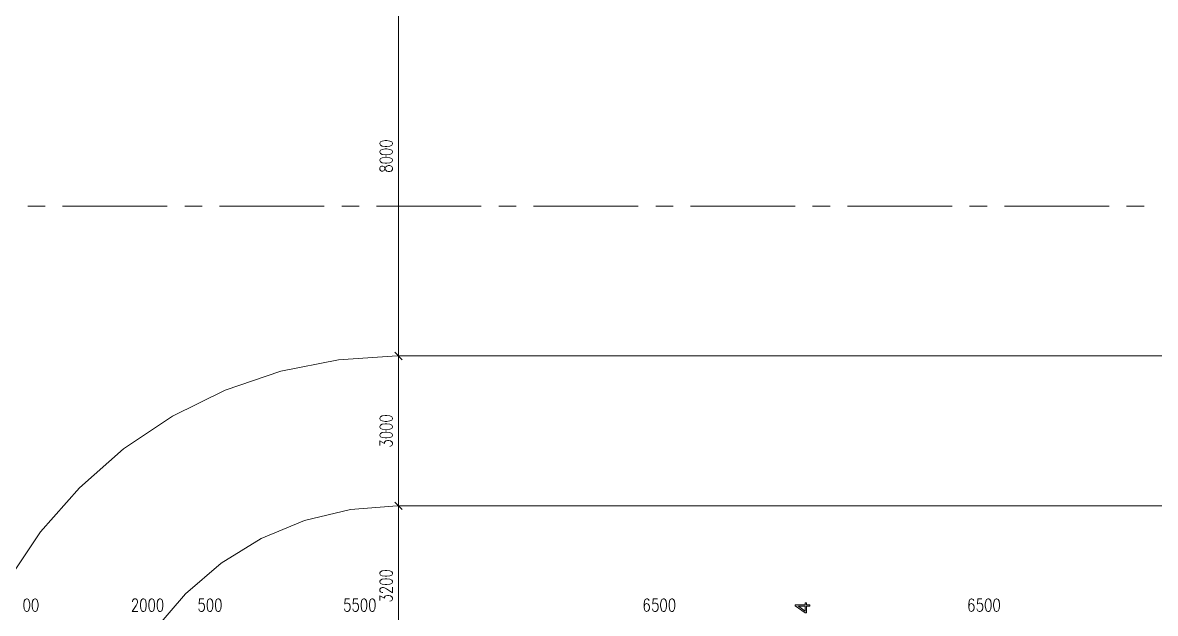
# Model space of a CAD drawing. Header units: millimetres. Extents: x 261 to 114907, y 32 to 1998430.
# Drawn here: x 30335 to 53020, y 1959903 to 1971724 of the extents above; entities that cross this region are included whole.
import ezdxf

# ---------------------------------------------------------------- set-up
doc = ezdxf.new("R2010")
doc.units = ezdxf.units.MM

msp = doc.modelspace()

# ---------------------------------------------------------------- hatches: boundary and pattern name
h = msp.add_hatch(color=0)
h.paths.add_polyline_path([(46036, 1960043), (46036, 1959913), (46007, 1959913), (45810, 1960050), (45810, 1960075), (46007, 1960075), (46007, 1960115), (46036, 1960115), (46036, 1960075), (46100, 1960075), (46100, 1960043)])
h.paths.add_polyline_path([(46007, 1960043), (45874, 1960043), (46007, 1959948)])

# ---------------------------------------------------------------- linework, layer by layer
at = {"color": 0, "lineweight": 0}
for points in [[(37864, 1965053), (37864, 1973056)], [(30786, 1968054), (30437, 1968054)], [(33232, 1968054), (31136, 1968054)], [(33930, 1968054), (33581, 1968054)], [(36376, 1968054), (34280, 1968054)], [(37074, 1968054), (36725, 1968054)], [(39520, 1968054), (37424, 1968054)], [(40218, 1968054), (39869, 1968054)], [(42664, 1968054), (40568, 1968054)], [(43362, 1968054), (43013, 1968054)], [(45808, 1968054), (43712, 1968054)], [(46506, 1968054), (46157, 1968054)], [(48952, 1968054), (46856, 1968054)], [(49650, 1968054), (49301, 1968054)], [(52096, 1968054), (50000, 1968054)], [(52794, 1968054), (52445, 1968054)], [(37837, 1965053), (36662, 1964976), (35507, 1964747), (34392, 1964368), (33336, 1963847), (32357, 1963193), (31472, 1962417), (30695, 1961532), (30041, 1960553), (29521, 1959496), (29142, 1958382), (28912, 1957226), (28835, 1956052)], [(37939, 1964979), (37790, 1965128)], [(37790, 1965128), (37939, 1964979)], [(92350, 1965053), (37837, 1965053)], [(38362, 1965053), (37862, 1965053)], [(38362, 1965053), (37862, 1965053)], [(37864, 1962053), (37864, 1965053)], [(37490, 1963261), (37490, 1963353), (37585, 1963303), (37585, 1963328), (37596, 1963345), (37609, 1963353), (37644, 1963362), (37668, 1963362), (37704, 1963353), (37727, 1963337), (37740, 1963312), (37740, 1963286), (37727, 1963261), (37716, 1963253), (37692, 1963245)], [(37837, 1962053), (36898, 1961979), (35983, 1961759), (35113, 1961399), (34310, 1960907), (33594, 1960295), (32982, 1959579), (32490, 1958776), (32130, 1957906), (31910, 1956990), (31836, 1956052)], [(37939, 1961978), (37790, 1962128)], [(37790, 1962128), (37939, 1961978)], [(92350, 1962053), (37837, 1962053)], [(38501, 1962053), (37862, 1962053)], [(38501, 1962053), (37862, 1962053)], [(37864, 1958852), (37864, 1962053)], [(37549, 1960319), (37537, 1960319), (37513, 1960328), (37501, 1960336), (37490, 1960353), (37490, 1960386), (37501, 1960403), (37513, 1960411), (37537, 1960419), (37561, 1960419), (37585, 1960411), (37621, 1960394), (37740, 1960311), (37740, 1960428)], [(32536, 1960133), (32536, 1960145), (32544, 1960169), (32553, 1960181), (32569, 1960193), (32603, 1960193), (32619, 1960181), (32628, 1960169), (32636, 1960145), (32636, 1960121), (32628, 1960097), (32611, 1960062), (32528, 1959942), (32644, 1959942)], [(33961, 1960193), (33878, 1960193), (33870, 1960085), (33878, 1960097), (33903, 1960109), (33928, 1960109), (33953, 1960097), (33970, 1960073), (33978, 1960038), (33978, 1960014), (33970, 1959978), (33953, 1959954), (33928, 1959942), (33903, 1959942), (33878, 1959954), (33870, 1959967), (33861, 1959990)], [(36879, 1960193), (36795, 1960193), (36787, 1960085), (36795, 1960097), (36820, 1960109), (36845, 1960109), (36870, 1960097), (36887, 1960073), (36895, 1960038), (36895, 1960014), (36887, 1959978), (36870, 1959954), (36845, 1959942), (36820, 1959942), (36795, 1959954), (36787, 1959967), (36779, 1959990)], [(37045, 1960193), (36962, 1960193), (36954, 1960085), (36962, 1960097), (36987, 1960109), (37012, 1960109), (37037, 1960097), (37054, 1960073), (37062, 1960038), (37062, 1960014), (37054, 1959978), (37037, 1959954), (37012, 1959942), (36987, 1959942), (36962, 1959954), (36954, 1959967), (36945, 1959990)], [(37490, 1960161), (37490, 1960253), (37585, 1960203), (37585, 1960228), (37596, 1960244), (37609, 1960253), (37644, 1960261), (37668, 1960261), (37704, 1960253), (37727, 1960236), (37740, 1960211), (37740, 1960186), (37727, 1960161), (37716, 1960152), (37692, 1960144)], [(42880, 1960157), (42872, 1960181), (42847, 1960193), (42830, 1960193), (42805, 1960181), (42789, 1960145), (42780, 1960085), (42780, 1960026), (42789, 1959978), (42805, 1959954), (42830, 1959942), (42839, 1959942), (42864, 1959954), (42880, 1959978), (42889, 1960014), (42889, 1960026), (42880, 1960062), (42864, 1960085), (42839, 1960097), (42830, 1960097), (42805, 1960085), (42789, 1960062), (42780, 1960026)], [(43047, 1960193), (42964, 1960193), (42955, 1960085), (42964, 1960097), (42989, 1960109), (43014, 1960109), (43039, 1960097), (43055, 1960073), (43063, 1960038), (43063, 1960014), (43055, 1959978), (43039, 1959954), (43014, 1959942), (42989, 1959942), (42964, 1959954), (42955, 1959967), (42947, 1959990)], [(49382, 1960157), (49373, 1960181), (49348, 1960193), (49332, 1960193), (49307, 1960181), (49290, 1960145), (49282, 1960085), (49282, 1960026), (49290, 1959978), (49307, 1959954), (49332, 1959942), (49340, 1959942), (49365, 1959954), (49382, 1959978), (49390, 1960014), (49390, 1960026), (49382, 1960062), (49365, 1960085), (49340, 1960097), (49332, 1960097), (49307, 1960085), (49290, 1960062), (49282, 1960026)], [(49548, 1960193), (49465, 1960193), (49457, 1960085), (49465, 1960097), (49490, 1960109), (49515, 1960109), (49540, 1960097), (49557, 1960073), (49565, 1960038), (49565, 1960014), (49557, 1959978), (49540, 1959954), (49515, 1959942), (49490, 1959942), (49465, 1959954), (49457, 1959967), (49448, 1959990)]]:
    msp.add_lwpolyline(points, dxfattribs=at)
for points in [[(37490, 1969296), (37501, 1969271), (37537, 1969255), (37596, 1969246), (37632, 1969246), (37692, 1969255), (37727, 1969271), (37740, 1969296), (37740, 1969313), (37727, 1969338), (37692, 1969354), (37632, 1969363), (37596, 1969363), (37537, 1969354), (37501, 1969338), (37490, 1969313)], [(37490, 1969130), (37501, 1969105), (37537, 1969088), (37596, 1969080), (37632, 1969080), (37692, 1969088), (37727, 1969105), (37740, 1969130), (37740, 1969146), (37727, 1969171), (37692, 1969188), (37632, 1969196), (37596, 1969196), (37537, 1969188), (37501, 1969171), (37490, 1969146)], [(37490, 1968963), (37501, 1968938), (37537, 1968921), (37596, 1968913), (37632, 1968913), (37692, 1968921), (37727, 1968938), (37740, 1968963), (37740, 1968980), (37727, 1969005), (37692, 1969021), (37632, 1969030), (37596, 1969030), (37537, 1969021), (37501, 1969005), (37490, 1968980)], [(37490, 1968788), (37501, 1968763), (37525, 1968755), (37549, 1968755), (37573, 1968763), (37585, 1968780), (37596, 1968813), (37609, 1968838), (37632, 1968855), (37656, 1968863), (37692, 1968863), (37716, 1968855), (37727, 1968846), (37740, 1968821), (37740, 1968788), (37727, 1968763), (37716, 1968755), (37692, 1968746), (37656, 1968746), (37632, 1968755), (37609, 1968771), (37596, 1968796), (37585, 1968830), (37573, 1968846), (37549, 1968855), (37525, 1968855), (37501, 1968846), (37490, 1968821)], [(37490, 1963795), (37501, 1963770), (37537, 1963753), (37596, 1963745), (37632, 1963745), (37692, 1963753), (37727, 1963770), (37740, 1963795), (37740, 1963812), (37727, 1963837), (37692, 1963853), (37632, 1963862), (37596, 1963862), (37537, 1963853), (37501, 1963837), (37490, 1963812)], [(37490, 1963628), (37501, 1963603), (37537, 1963587), (37596, 1963578), (37632, 1963578), (37692, 1963587), (37727, 1963603), (37740, 1963628), (37740, 1963645), (37727, 1963670), (37692, 1963687), (37632, 1963695), (37596, 1963695), (37537, 1963687), (37501, 1963670), (37490, 1963645)], [(37490, 1963462), (37501, 1963437), (37537, 1963420), (37596, 1963412), (37632, 1963412), (37692, 1963420), (37727, 1963437), (37740, 1963462), (37740, 1963478), (37727, 1963503), (37692, 1963520), (37632, 1963528), (37596, 1963528), (37537, 1963520), (37501, 1963503), (37490, 1963478)], [(37490, 1960694), (37501, 1960669), (37537, 1960653), (37596, 1960644), (37632, 1960644), (37692, 1960653), (37727, 1960669), (37740, 1960694), (37740, 1960711), (37727, 1960736), (37692, 1960753), (37632, 1960761), (37596, 1960761), (37537, 1960753), (37501, 1960736), (37490, 1960711)], [(37490, 1960528), (37501, 1960503), (37537, 1960486), (37596, 1960478), (37632, 1960478), (37692, 1960486), (37727, 1960503), (37740, 1960528), (37740, 1960544), (37727, 1960569), (37692, 1960586), (37632, 1960594), (37596, 1960594), (37537, 1960586), (37501, 1960569), (37490, 1960544)], [(30410, 1960193), (30385, 1960181), (30369, 1960145), (30360, 1960085), (30360, 1960050), (30369, 1959990), (30385, 1959954), (30410, 1959942), (30427, 1959942), (30452, 1959954), (30469, 1959990), (30477, 1960050), (30477, 1960085), (30469, 1960145), (30452, 1960181), (30427, 1960193)], [(30577, 1960193), (30552, 1960181), (30535, 1960145), (30527, 1960085), (30527, 1960050), (30535, 1959990), (30552, 1959954), (30577, 1959942), (30594, 1959942), (30619, 1959954), (30636, 1959990), (30644, 1960050), (30644, 1960085), (30636, 1960145), (30619, 1960181), (30594, 1960193)], [(32744, 1960193), (32719, 1960181), (32703, 1960145), (32694, 1960085), (32694, 1960050), (32703, 1959990), (32719, 1959954), (32744, 1959942), (32761, 1959942), (32786, 1959954), (32803, 1959990), (32811, 1960050), (32811, 1960085), (32803, 1960145), (32786, 1960181), (32761, 1960193)], [(32911, 1960193), (32886, 1960181), (32869, 1960145), (32861, 1960085), (32861, 1960050), (32869, 1959990), (32886, 1959954), (32911, 1959942), (32928, 1959942), (32953, 1959954), (32970, 1959990), (32978, 1960050), (32978, 1960085), (32970, 1960145), (32953, 1960181), (32928, 1960193)], [(33078, 1960193), (33053, 1960181), (33036, 1960145), (33028, 1960085), (33028, 1960050), (33036, 1959990), (33053, 1959954), (33078, 1959942), (33095, 1959942), (33120, 1959954), (33136, 1959990), (33145, 1960050), (33145, 1960085), (33136, 1960145), (33120, 1960181), (33095, 1960193)], [(34078, 1960193), (34053, 1960181), (34036, 1960145), (34028, 1960085), (34028, 1960050), (34036, 1959990), (34053, 1959954), (34078, 1959942), (34095, 1959942), (34120, 1959954), (34137, 1959990), (34145, 1960050), (34145, 1960085), (34137, 1960145), (34120, 1960181), (34095, 1960193)], [(34245, 1960193), (34220, 1960181), (34203, 1960145), (34195, 1960085), (34195, 1960050), (34203, 1959990), (34220, 1959954), (34245, 1959942), (34262, 1959942), (34287, 1959954), (34303, 1959990), (34312, 1960050), (34312, 1960085), (34303, 1960145), (34287, 1960181), (34262, 1960193)], [(37162, 1960193), (37137, 1960181), (37120, 1960145), (37112, 1960085), (37112, 1960050), (37120, 1959990), (37137, 1959954), (37162, 1959942), (37179, 1959942), (37204, 1959954), (37221, 1959990), (37229, 1960050), (37229, 1960085), (37221, 1960145), (37204, 1960181), (37179, 1960193)], [(37329, 1960193), (37304, 1960181), (37287, 1960145), (37279, 1960085), (37279, 1960050), (37287, 1959990), (37304, 1959954), (37329, 1959942), (37346, 1959942), (37371, 1959954), (37387, 1959990), (37396, 1960050), (37396, 1960085), (37387, 1960145), (37371, 1960181), (37346, 1960193)], [(43163, 1960193), (43138, 1960181), (43122, 1960145), (43113, 1960085), (43113, 1960050), (43122, 1959990), (43138, 1959954), (43163, 1959942), (43180, 1959942), (43205, 1959954), (43222, 1959990), (43230, 1960050), (43230, 1960085), (43222, 1960145), (43205, 1960181), (43180, 1960193)], [(43330, 1960193), (43305, 1960181), (43288, 1960145), (43280, 1960085), (43280, 1960050), (43288, 1959990), (43305, 1959954), (43330, 1959942), (43347, 1959942), (43372, 1959954), (43388, 1959990), (43397, 1960050), (43397, 1960085), (43388, 1960145), (43372, 1960181), (43347, 1960193)], [(49665, 1960193), (49640, 1960181), (49623, 1960145), (49615, 1960085), (49615, 1960050), (49623, 1959990), (49640, 1959954), (49665, 1959942), (49682, 1959942), (49707, 1959954), (49723, 1959990), (49732, 1960050), (49732, 1960085), (49723, 1960145), (49707, 1960181), (49682, 1960193)], [(49832, 1960193), (49807, 1960181), (49790, 1960145), (49782, 1960085), (49782, 1960050), (49790, 1959990), (49807, 1959954), (49832, 1959942), (49848, 1959942), (49873, 1959954), (49890, 1959990), (49898, 1960050), (49898, 1960085), (49890, 1960145), (49873, 1960181), (49848, 1960193)], [(46036, 1960043), (46036, 1959913), (46007, 1959913), (45810, 1960050), (45810, 1960075), (46007, 1960075), (46007, 1960115), (46036, 1960115), (46036, 1960075), (46100, 1960075), (46100, 1960043)], [(46007, 1960043), (45874, 1960043), (46007, 1959948)]]:
    msp.add_lwpolyline(points, close=True, dxfattribs=at)

doc.saveas('drawing.dxf')
